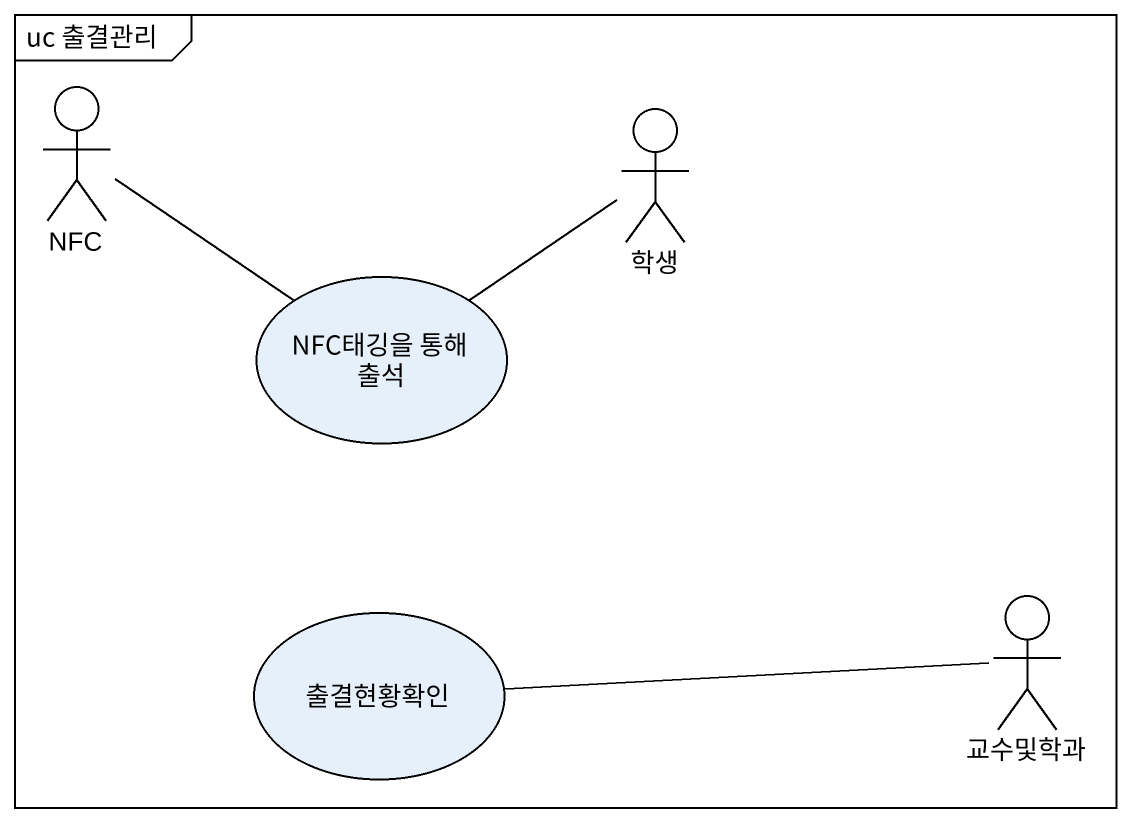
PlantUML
@startuml
mainframe uc 출결관리
actor NFC
actor 학생
usecase "NFC태깅을 통해 출석" as NFC태깅을_통해_출석
usecase 출결현황확인
actor 교수및학과
NFC -right- NFC태깅을_통해_출석
학생 -left- NFC태깅을_통해_출석
교수및학과 -left- 출결현황확인
@enduml
